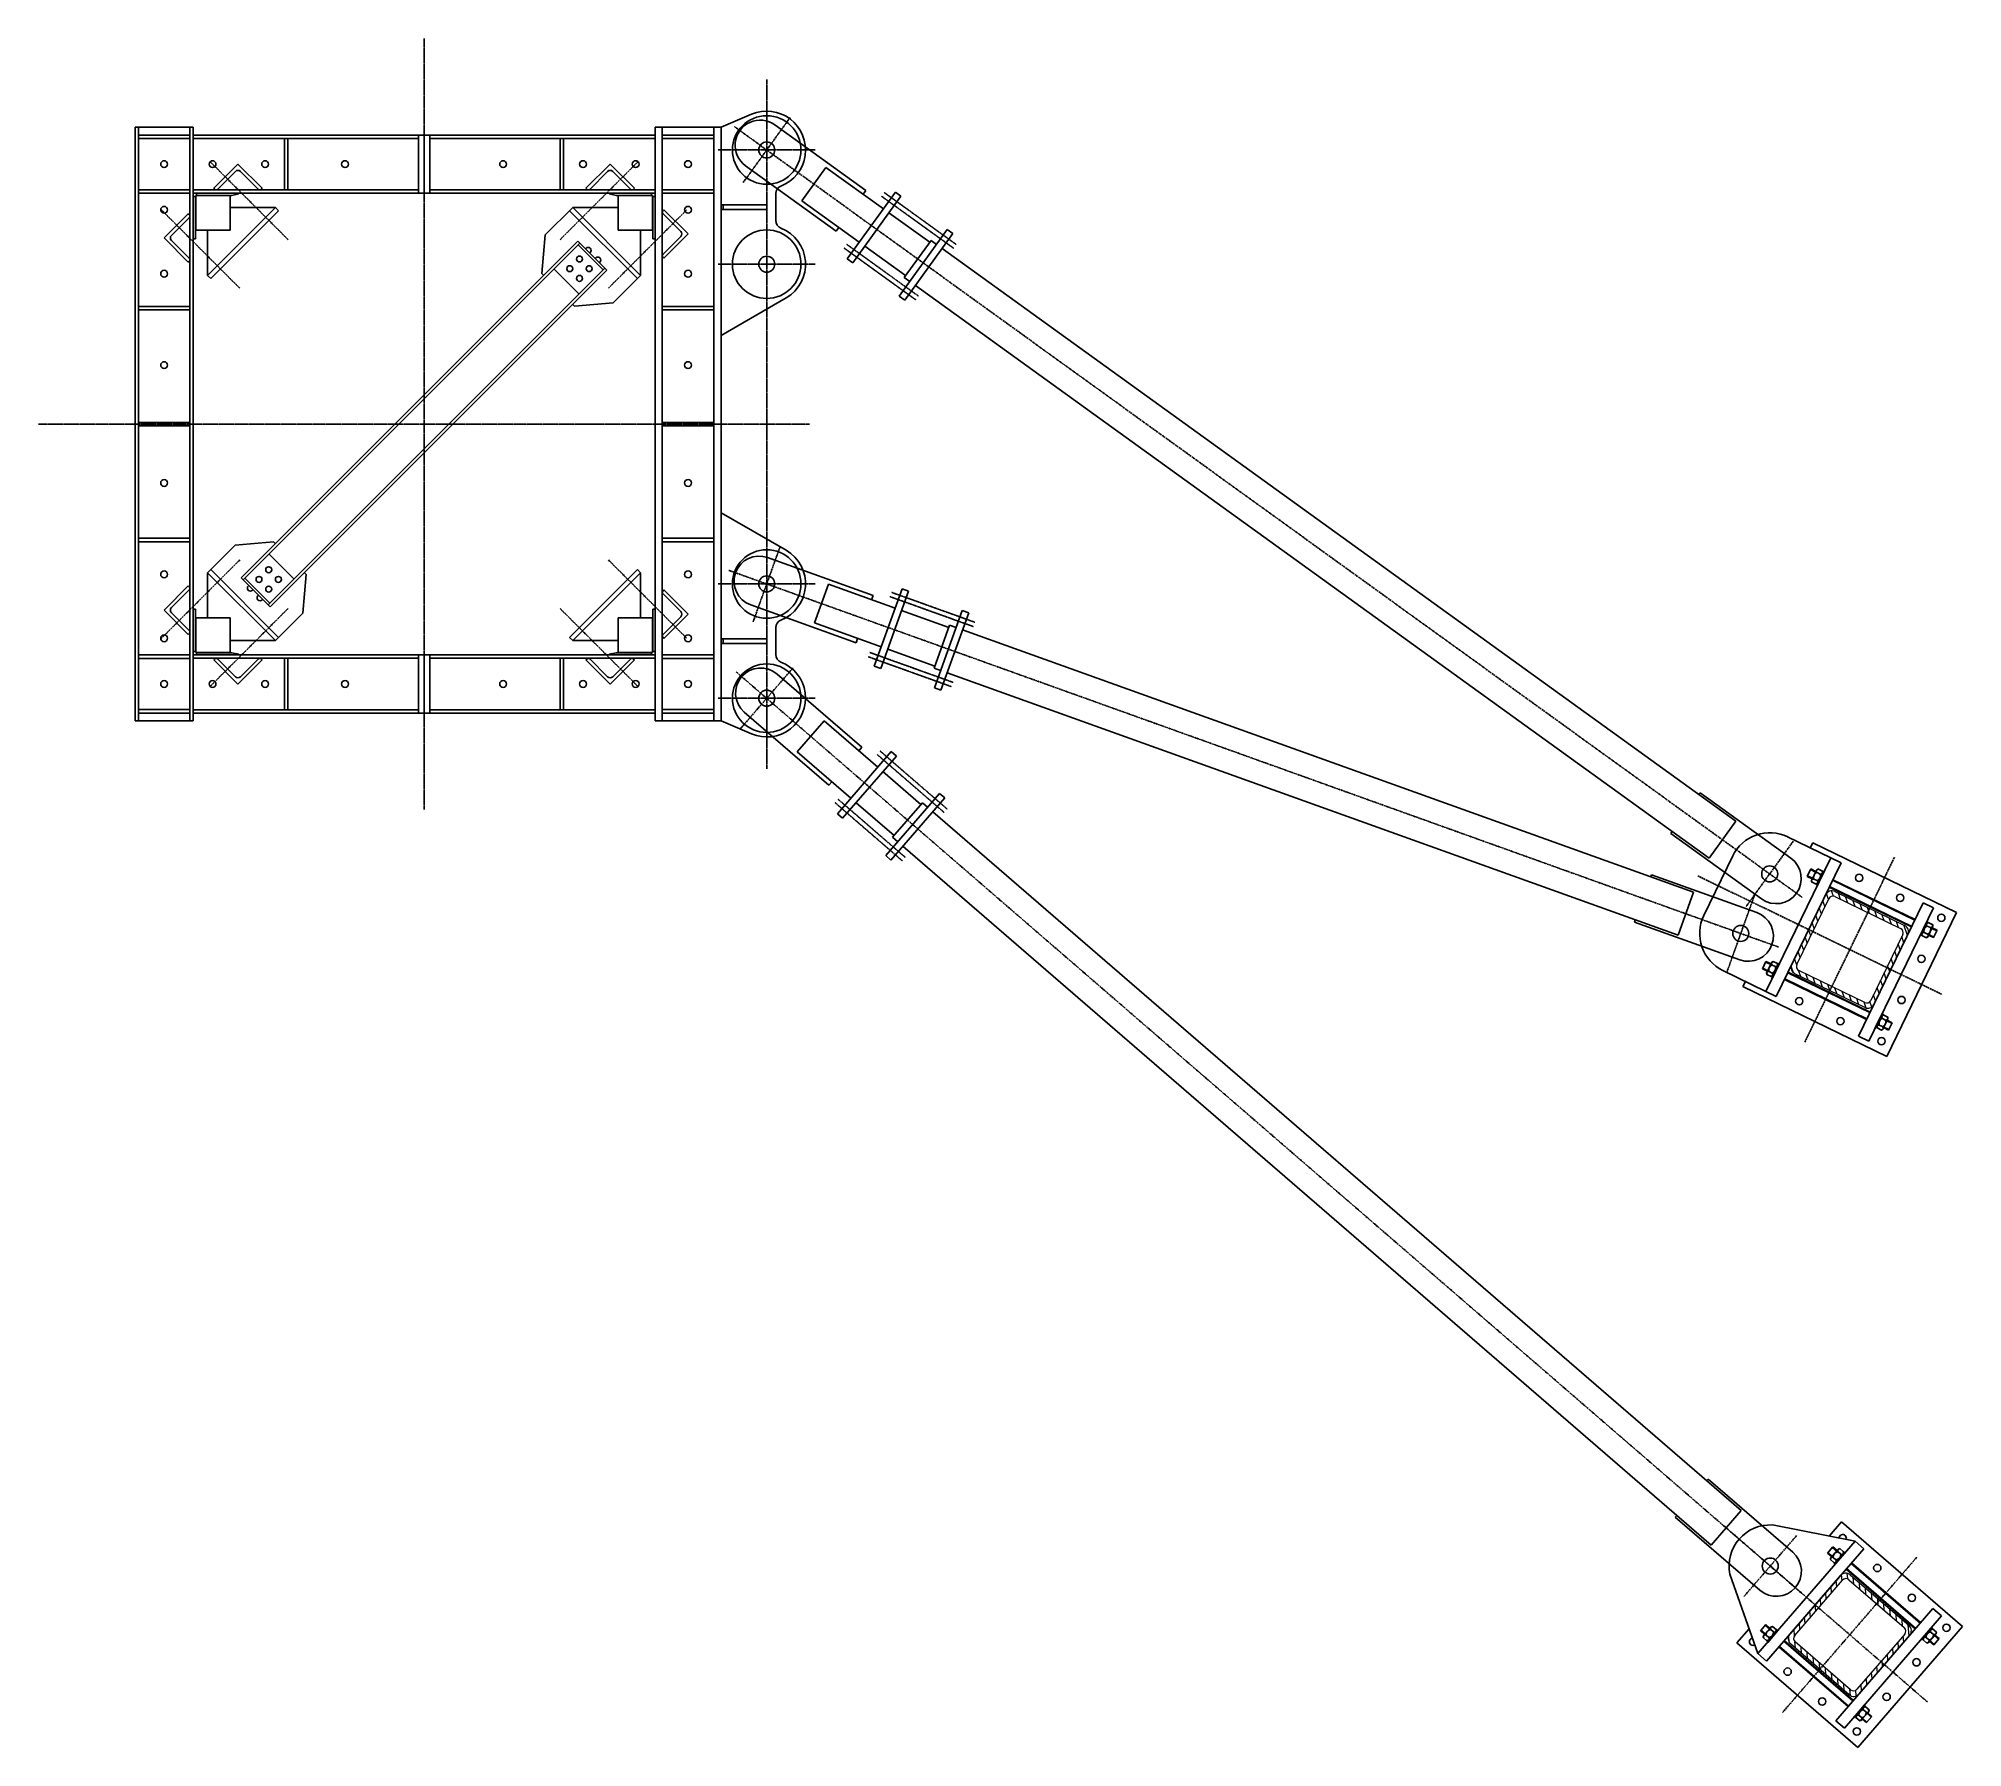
# Model space of a CAD drawing. Extents: x 12665 to 21089, y 10905 to 45844.
# Drawn here: x 12665 to 21089, y 38362 to 45844 of the extents above; entities outside this region: 2.
import ezdxf

# ---------------------------------------------------------------- set-up
doc = ezdxf.new("R2010")
doc.units = 0
doc.header["$LTSCALE"] = 5
doc.header["$MEASUREMENT"] = 0
doc.linetypes.add('CENTER', pattern=[2, 1.25, -0.25, 0.25, -0.25])
doc.layers.get('0').update_dxf_attribs({"lineweight": 0})
doc.layers.add('Centrelines', color=94, linetype='CENTER', lineweight=25)
doc.layers.add('Lines', color=7, linetype='Continuous', lineweight=25)
doc.styles.add('Title Text', font='arialbd.ttf')

# ---------------------------------------------------------------- blocks, each defined once
blk = doc.blocks.new('EA 150x150x15')
for p, q in [((0, 150), (0, 0)), ((7, 150), (0, 150)), ((15, 142), (15, 31)), ((150, 0), (0, 0)), ((142, 15), (31, 15)), ((150, 0), (150, 7))]:
    blk.add_line(p, q)
for centre, major_axis, start_param, end_param in [((7, 142), (0, 8), -1.570796, 0), ((31, 31), (0, -16), 4.712389, 6.283185), ((142, 7), (0, 8), -1.570796, 0)]:
    blk.add_ellipse(centre, major_axis=major_axis, ratio=1, start_param=start_param, end_param=end_param)

msp = doc.modelspace()

# ---------------------------------------------------------------- hatches: boundary and pattern name
h = msp.add_hatch()
h.set_pattern_fill('ANSI31', color=256, scale=200, angle=-115.88255)
h.set_pattern_definition([(289.1174, (20415.175, 41942.796), (23.6212, 8.1876), [])])
edge = h.paths.add_edge_path()
edge.add_ellipse((20673.9, 41628.3), major_axis=(-13.1, -27), ratio=1, start_angle=0, end_angle=90)
edge.add_line((20700.8, 41615.2), (20849.3, 41921.1))
edge.add_ellipse((20822.3, 41934.2), major_axis=(27, -13.1), ratio=1, start_angle=0, end_angle=90)
edge.add_line((20835.4, 41961.2), (20529.5, 42109.6))
edge.add_ellipse((20516.4, 42082.6), major_axis=(-27, 13.1), ratio=1, start_angle=270, end_angle=360)
edge.add_line((20489.4, 42095.7), (20341, 41789.8))
edge.add_ellipse((20368, 41776.8), major_axis=(-27, 13.1), ratio=1, start_angle=0, end_angle=90)
edge.add_line((20354.9, 41749.8), (20660.8, 41601.3))
edge = h.paths.add_edge_path(flags=16)
edge.add_ellipse((20669.2, 41641.7), major_axis=(18, -8.7), ratio=1, start_angle=-90, end_angle=0, ccw=False)
edge.add_line((20660.5, 41623.7), (20372.6, 41763.4))
edge.add_ellipse((20381.3, 41781.4), major_axis=(-8.7, -18), ratio=1, start_angle=-90, end_angle=0, ccw=False)
edge.add_line((20363.3, 41790.1), (20503, 42078))
edge.add_ellipse((20521, 42069.3), major_axis=(-18, 8.7), ratio=1, start_angle=270, end_angle=360, ccw=False)
edge.add_line((20529.7, 42087.3), (20817.6, 41947.6))
edge.add_ellipse((20808.9, 41929.6), major_axis=(8.7, 18), ratio=1, start_angle=-90, end_angle=0, ccw=False)
edge.add_line((20826.9, 41920.9), (20687.2, 41633))
h = msp.add_hatch()
h.set_pattern_fill('ANSI31', color=256, scale=200, angle=-130.84939)
h.set_pattern_definition([(274.1506, (20443.827, 38986.305), (24.9344, 1.8095), [])])
edge = h.paths.add_edge_path()
edge.add_ellipse((20612.5, 38615.7), major_axis=(-19.6, -22.7), ratio=1, start_angle=0, end_angle=90)
edge.add_line((20635.2, 38596.1), (20857.6, 38853.3))
edge.add_ellipse((20834.9, 38872.9), major_axis=(22.7, -19.6), ratio=1, start_angle=0, end_angle=90)
edge.add_line((20854.5, 38895.6), (20597.3, 39118))
edge.add_ellipse((20577.7, 39095.3), major_axis=(-22.7, 19.6), ratio=1, start_angle=270, end_angle=360)
edge.add_line((20555, 39114.9), (20332.6, 38857.7))
edge.add_ellipse((20355.3, 38838.1), major_axis=(-22.7, 19.6), ratio=1, start_angle=0, end_angle=90)
edge.add_line((20335.7, 38815.4), (20592.9, 38593))
edge = h.paths.add_edge_path(flags=16)
edge.add_ellipse((20611.5, 38629.8), major_axis=(15.1, -13.1), ratio=1, start_angle=-90, end_angle=0, ccw=False)
edge.add_line((20598.4, 38614.7), (20356.4, 38824))
edge.add_ellipse((20369.4, 38839.1), major_axis=(-13.1, -15.1), ratio=1, start_angle=-90, end_angle=0, ccw=False)
edge.add_line((20354.3, 38852.2), (20563.6, 39094.3))
edge.add_ellipse((20578.7, 39081.2), major_axis=(-15.1, 13.1), ratio=1, start_angle=270, end_angle=360, ccw=False)
edge.add_line((20591.8, 39096.3), (20833.9, 38887))
edge.add_ellipse((20820.8, 38871.9), major_axis=(13.1, 15.1), ratio=1, start_angle=-90, end_angle=0, ccw=False)
edge.add_line((20835.9, 38858.8), (20626.6, 38616.7))

# ---------------------------------------------------------------- linework, layer by layer
for p, q in [((20341, 41789.8), (20489.4, 42095.7)), ((20363.3, 41790.1), (20503, 42078)), ((20529.5, 42109.6), (20835.4, 41961.2)), ((20529.7, 42087.3), (20817.6, 41947.6)), ((20826.9, 41920.9), (20687.2, 41633)), ((20700.8, 41615.2), (20849.3, 41921.1)), ((20660.8, 41601.3), (20354.9, 41749.8)), ((20660.5, 41623.7), (20372.6, 41763.4)), ((20332.6, 38857.7), (20555, 39114.9)), ((20354.3, 38852.2), (20563.6, 39094.3)), ((20591.8, 39096.3), (20833.9, 38887)), ((20597.3, 39118), (20854.5, 38895.6)), ((20835.9, 38858.8), (20626.6, 38616.7)), ((20635.2, 38596.1), (20857.6, 38853.3)), ((20592.9, 38593), (20335.7, 38815.4)), ((20598.4, 38614.7), (20356.4, 38824))]:
    msp.add_line(p, q)
for centre, major_axis, start_param, end_param in [((20516.4, 42082.6), (-27, 13.1), 4.712389, 6.283185), ((20521, 42069.3), (-18, 8.7), 4.712389, 6.283185), ((20822.3, 41934.2), (27, -13.1), 0, 1.570796), ((20808.9, 41929.6), (8.7, 18), -1.570796, 0), ((20368, 41776.8), (-27, 13.1), 0, 1.570796), ((20381.3, 41781.4), (-8.7, -18), -1.570796, 0), ((20669.2, 41641.7), (18, -8.7), -1.570796, 0), ((20673.9, 41628.3), (-13.1, -27), 0, 1.570796), ((20577.7, 39095.3), (-22.7, 19.6), 4.712389, 6.283185), ((20578.7, 39081.2), (-15.1, 13.1), 4.712389, 6.283185), ((20355.3, 38838.1), (-22.7, 19.6), 0, 1.570796), ((20369.4, 38839.1), (-13.1, -15.1), -1.570796, 0), ((20820.8, 38871.9), (13.1, 15.1), -1.570796, 0), ((20834.9, 38872.9), (22.7, -19.6), 0, 1.570796), ((20612.5, 38615.7), (-19.6, -22.7), 0, 1.570796), ((20611.5, 38629.8), (15.1, -13.1), -1.570796, 0)]:
    msp.add_ellipse(centre, major_axis=major_axis, ratio=1, start_param=start_param, end_param=end_param)
at = {"layer": 'Centrelines'}
for p, q in [((14353.5, 45844.3), (14353.5, 42468)), ((15853.5, 42646.1), (15853.5, 45666.1)), ((15750.4, 45213.3), (15956.6, 45498.9)), ((20387.4, 42083.7), (15710.7, 45459.2)), ((16066, 45356.1), (15641, 45356.1)), ((13758.4, 44963.4), (13416.1, 45305.6)), ((14948.6, 44963.4), (15290.9, 45305.6)), ((13546.2, 44751.2), (13204, 45093.5)), ((15160.7, 44751.2), (15503, 45093.5)), ((16066, 44856.1), (15641, 44856.1)), ((12665.3, 44156.1), (16041.6, 44156.1)), ((13546.2, 43561), (13204, 43218.7)), ((15160.7, 43561), (15503, 43218.7)), ((15794, 43290.3), (15913, 43621.9)), ((20283.8, 41866.3), (15687.7, 43515.6)), ((16066, 43456.1), (15641, 43456.1)), ((13758.4, 43348.9), (13416.1, 43006.6)), ((14948.6, 43348.9), (15290.9, 43006.6)), ((20380.4, 39041.1), (15720.2, 43070.7)), ((15738.3, 42822.2), (15968.7, 43088.7)), ((16066, 42956.1), (15641, 42956.1)), ((20347.6, 42329.6), (20141.5, 42043.9)), ((20398.7, 41450.6), (20791.6, 42260.4)), ((19929.3, 42178.5), (21000, 41659.1)), ((20177.5, 42091.6), (20058.5, 41760)), ((20935.5, 38561.2), (20035.4, 39339.5)), ((20362.4, 39289.6), (20131.9, 39023.1)), ((20300.8, 38515.1), (20889.4, 39195.9))]:
    msp.add_line(p, q, dxfattribs=at)
at = {"layer": 'Centrelines', "ltscale": 0.1}
for p, q in [((16356.6, 45153.3), (16670.6, 44926.7)), ((16368.3, 45169.5), (16682.3, 44942.9)), ((16192.7, 44926.3), (16506.7, 44699.6)), ((16204.4, 44942.5), (16518.5, 44715.8)), ((16393.1, 43400.6), (16757.6, 43269.8)), ((16399.9, 43419.4), (16764.4, 43288.6)), ((16298.5, 43137.1), (16663, 43006.3)), ((16305.3, 43155.9), (16669.8, 43025.1)), ((16336.9, 42709.4), (16629.8, 42456.1)), ((16350, 42724.5), (16642.9, 42471.2)), ((16153.8, 42497.6), (16446.7, 42244.3)), ((16166.8, 42512.7), (16459.8, 42259.4))]:
    msp.add_line(p, q, dxfattribs=at)
at = {"layer": 'Lines'}
for p, q in [((15653.6, 45456.1), (15787.2, 45512.7)), ((13088.4, 45456.1), (13088.4, 42856.1)), ((13088.4, 45456.1), (13342.5, 45456.1)), ((13102.6, 45456.1), (13102.6, 42856.1)), ((13328.3, 45421.2), (13102.6, 45421.2)), ((13328.3, 45406.2), (13102.6, 45406.2)), ((13328.3, 45456.1), (13328.3, 42856.1)), ((13342.5, 45456.1), (13342.5, 42856.1)), ((14353.5, 45421.2), (13342.5, 45421.2)), ((14328.5, 45407), (13342.5, 45407)), ((13742.5, 45181.3), (13742.5, 45407)), ((13757.5, 45181.3), (13757.5, 45407)), ((14328.5, 45167.1), (14328.5, 45421.2)), ((14353.5, 45421.2), (15364.5, 45421.2)), ((14353.5, 45167.1), (14353.5, 45421.2)), ((14353.5, 45167.1), (14353.5, 45421.2)), ((14353.5, 45167.1), (14353.5, 45421.2)), ((14378.5, 45167.1), (14378.5, 45421.2)), ((14378.5, 45407), (15364.5, 45407)), ((14949.5, 45181.3), (14949.5, 45407)), ((14964.5, 45181.3), (14964.5, 45407)), ((15653.6, 45456.1), (15364.5, 45456.1)), ((15364.5, 42856.1), (15364.5, 45456.1)), ((15396.2, 42856.1), (15396.2, 45456.1)), ((15396.2, 45421.2), (15621.9, 45421.2)), ((15396.2, 45406.2), (15621.9, 45406.2)), ((15621.9, 42856.1), (15621.9, 45456.1)), ((15653.6, 42856.1), (15653.6, 45456.1)), ((15889.5, 45465.8), (16286.8, 45179)), ((16158, 45000.6), (15760.7, 45287.4)), ((16112.9, 45279.9), (16007.6, 45133.9)), ((16112.9, 45279.9), (16364.3, 45098.4)), ((13328.3, 45182.1), (13102.6, 45182.1)), ((13328.3, 45167.1), (13102.6, 45167.1)), ((14328.5, 45181.3), (13342.5, 45181.3)), ((14353.5, 45167.1), (13342.5, 45167.1)), ((13352.5, 45152.1), (13342.5, 45152.1)), ((13352.5, 45152.1), (13352.5, 44967.1)), ((13353.5, 45156.1), (13504.5, 45156.1)), ((13353.5, 45156.1), (13353.5, 45005.1)), ((13357.5, 45157.1), (13357.5, 45167.1)), ((13357.5, 45157.1), (13512.5, 45157.1)), ((13504.5, 45005.1), (13504.5, 45156.1)), ((13512.5, 45157.1), (13542.5, 45164.1)), ((13542.5, 45164.1), (13542.5, 45167.1)), ((15364.5, 45167.1), (14353.5, 45167.1)), ((14378.5, 45181.3), (15364.5, 45181.3)), ((15164.5, 45164.1), (15164.5, 45167.1)), ((15194.5, 45157.1), (15164.5, 45164.1)), ((15349.5, 45157.1), (15194.5, 45157.1)), ((15202.5, 45005.1), (15202.5, 45156.1)), ((15202.5, 45156.1), (15353.5, 45156.1)), ((15349.5, 45157.1), (15349.5, 45167.1)), ((15353.5, 45156.1), (15353.5, 45005.1)), ((15353.5, 45156.1), (15353.5, 45005.1)), ((15354.5, 45152.1), (15354.5, 44967.1)), ((15354.5, 45152.1), (15364.5, 45152.1)), ((15396.2, 45182.1), (15621.9, 45182.1)), ((15396.2, 45167.1), (15621.9, 45167.1)), ((15893.5, 45165.3), (15893.5, 45046.9)), ((16206.3, 44879.5), (16417, 45171.4)), ((16230.6, 44861.9), (16441.3, 45153.8)), ((16286.8, 45179), (16275.1, 45162.8)), ((16417, 45171.4), (16441.3, 45153.8)), ((13702.5, 45104.1), (13405.5, 44807.1)), ((13419.6, 44793), (13716.6, 45090)), ((13702.5, 45104.1), (13504.5, 45104.1)), ((13504.5, 45104.1), (13504.5, 45005.1)), ((13702.5, 45104.1), (13716.6, 45090)), ((14884.3, 44983.9), (15004.5, 45104.1)), ((14990.4, 45090), (15287.3, 44793)), ((15301.5, 44807.1), (15004.5, 45104.1)), ((15004.5, 45104.1), (15202.5, 45104.1)), ((15202.5, 45104.1), (15202.5, 45005.1)), ((15853.6, 45116.1), (15653.6, 45116.1)), ((15853.5, 45096.1), (15653.6, 45096.1)), ((15663.5, 45096.1), (15663.6, 45116.1)), ((15853.5, 45096.1), (15853.6, 45116.1)), ((16007.6, 45133.9), (16258.9, 44952.5)), ((16388.6, 45080.9), (16567, 44952.1)), ((13504.5, 45005.1), (13353.5, 45005.1)), ((13405.5, 44807.1), (13405.5, 45005.1)), ((13405.5, 45005.1), (13504.5, 45005.1)), ((14869.4, 44814.9), (14884.3, 44983.9)), ((15202.5, 45005.1), (15353.5, 45005.1)), ((15301.5, 45005.1), (15202.5, 45005.1)), ((15301.5, 44807.1), (15301.5, 45005.1)), ((16169.8, 45016.9), (16158, 45000.6)), ((16433.3, 44715.6), (16644, 45007.5)), ((16457.6, 44698.1), (16668.3, 44990)), ((16644, 45007.5), (16668.3, 44990)), ((13352.5, 44967.1), (13342.5, 44967.1)), ((15026.7, 44956.6), (13553, 43483)), ((15035.5, 44947.7), (13561.9, 43474.1)), ((15026.7, 44956.6), (15153.9, 44829.3)), ((15028.4, 44940.7), (15138, 44831.1)), ((15059.9, 44923.3), (15062.6, 44926.1)), ((15078.3, 44904.9), (15081, 44907.7)), ((15354.5, 44967.1), (15364.5, 44967.1)), ((16283.3, 44934.9), (16461.7, 44806.2)), ((16455.8, 44798.1), (16572.9, 44960.2)), ((16572.9, 44960.2), (16597.2, 44942.7)), ((16621.5, 44925.1), (20096.3, 42417.1)), ((15145.1, 44838.1), (13671.5, 43364.5)), ((15153.9, 44829.3), (13680.3, 43355.7)), ((14869.4, 44814.9), (14877.2, 44807.1)), ((14922.4, 44834.6), (15032, 44725)), ((15102.3, 44880.9), (15104.9, 44883.5)), ((15120.7, 44862.5), (15123.3, 44865.1)), ((16206.3, 44879.5), (16230.6, 44861.9)), ((13405.5, 44807.1), (13419.6, 44793)), ((15301.5, 44807.1), (15181.3, 44686.9)), ((16455.8, 44798.1), (16480.1, 44780.5)), ((16504.5, 44762.9), (19979.3, 42254.9)), ((13328.3, 44671.1), (13102.6, 44671.1)), ((13328.3, 44656.1), (13102.6, 44656.1)), ((15004.5, 44679.8), (15012.3, 44672)), ((15012.3, 44672), (15181.3, 44686.9)), ((15396.2, 44671.1), (15621.9, 44671.1)), ((15396.2, 44656.1), (15621.9, 44656.1)), ((15938.5, 44708.9), (15653.6, 44544.4)), ((16457.6, 44698.1), (16433.3, 44715.6)), ((13328.3, 44163.6), (13102.6, 44163.6)), ((13328.3, 44148.6), (13102.6, 44148.6)), ((15396.2, 44163.6), (15621.9, 44163.6)), ((15396.2, 44148.6), (15621.9, 44148.6)), ((15938.5, 43603.3), (15653.6, 43767.8)), ((13328.3, 43656.1), (13102.6, 43656.1)), ((13328.3, 43641.1), (13102.6, 43641.1)), ((13694.7, 43640.2), (13525.7, 43625.3)), ((13702.5, 43632.4), (13694.7, 43640.2)), ((15396.2, 43656.1), (15621.9, 43656.1)), ((15396.2, 43641.1), (15621.9, 43641.1)), ((13405.5, 43505.1), (13525.7, 43625.3)), ((13675, 43587.2), (13784.6, 43477.6)), ((15857.7, 43571.5), (16318.9, 43406)), ((13405.5, 43505.1), (13702.5, 43208.1)), ((13405.5, 43505.1), (13405.5, 43307.1)), ((13716.6, 43222.3), (13419.6, 43519.2)), ((13553, 43483), (13680.3, 43355.7)), ((13569, 43481.2), (13678.6, 43371.6)), ((13837.6, 43497.3), (13822.7, 43328.3)), ((13837.6, 43497.3), (13829.8, 43505.1)), ((15287.3, 43519.2), (14990.4, 43222.3)), ((15004.5, 43208.1), (15301.5, 43505.1)), ((15301.5, 43505.1), (15287.3, 43519.2)), ((15301.5, 43505.1), (15301.5, 43307.1)), ((13586.3, 43449.7), (13583.7, 43447.1)), ((13604.7, 43431.3), (13602.1, 43428.7)), ((13628.7, 43407.3), (13626, 43404.5)), ((13647.1, 43388.9), (13644.3, 43386.2)), ((16123.9, 43454.7), (16063.1, 43285.3)), ((16123.9, 43454.7), (16415.7, 43350)), ((16318.9, 43406), (16312.1, 43387.1)), ((16324.5, 43095.9), (16446.1, 43434.7)), ((16352.7, 43085.7), (16474.3, 43424.6)), ((16446.1, 43434.7), (16474.3, 43424.6)), ((13352.5, 43345.1), (13342.5, 43345.1)), ((13352.5, 43160.1), (13352.5, 43345.1)), ((13504.5, 43307.1), (13353.5, 43307.1)), ((13353.5, 43307.1), (13353.5, 43156.1)), ((13405.5, 43307.1), (13504.5, 43307.1)), ((13504.5, 43307.1), (13504.5, 43156.1)), ((13504.5, 43208.1), (13504.5, 43307.1)), ((13822.7, 43328.3), (13702.5, 43208.1)), ((15202.5, 43307.1), (15353.5, 43307.1)), ((15202.5, 43307.1), (15202.5, 43156.1)), ((15301.5, 43307.1), (15202.5, 43307.1)), ((15202.5, 43208.1), (15202.5, 43307.1)), ((15353.5, 43307.1), (15353.5, 43156.1)), ((15353.5, 43307.1), (15353.5, 43156.1)), ((15354.5, 43160.1), (15354.5, 43345.1)), ((15354.5, 43345.1), (15364.5, 43345.1)), ((16244.6, 43198.9), (15783.4, 43364.4)), ((16443.9, 43339.9), (16651, 43265.6)), ((16588, 43001.3), (16709.6, 43340.1)), ((16616.3, 42991.2), (16737.9, 43330)), ((16709.6, 43340.1), (16737.9, 43330)), ((15004.5, 43208.1), (14990.4, 43222.3)), ((15853.5, 43216.1), (15653.6, 43216.1)), ((15663.5, 43216.1), (15663.6, 43196.1)), ((15853.5, 43216.1), (15853.6, 43196.1)), ((15893.5, 43146.9), (15893.5, 43265.3)), ((16063.1, 43285.3), (16354.9, 43180.6)), ((16251.4, 43217.7), (16244.6, 43198.9)), ((16586.8, 43086.7), (16654.4, 43275)), ((16654.4, 43275), (16682.6, 43264.8)), ((16710.8, 43254.7), (19911.7, 42106.1)), ((13328.3, 43145.1), (13102.6, 43145.1)), ((13328.3, 43130.1), (13102.6, 43130.1)), ((13352.5, 43160.1), (13342.5, 43160.1)), ((13342.5, 43145.1), (14353.5, 43145.1)), ((14328.5, 43130.9), (13342.5, 43130.9)), ((13353.5, 43156.1), (13504.5, 43156.1)), ((13357.5, 43155.1), (13512.5, 43155.1)), ((13357.5, 43155.1), (13357.5, 43145.1)), ((13702.5, 43208.1), (13504.5, 43208.1)), ((13512.5, 43155.1), (13542.5, 43148.1)), ((13542.5, 43148.1), (13542.5, 43145.1)), ((13742.5, 43130.9), (13742.5, 42905.2)), ((13757.5, 43130.9), (13757.5, 42905.2)), ((14328.5, 43145.1), (14328.5, 42891)), ((14353.5, 43145.1), (15364.5, 43145.1)), ((14353.5, 43145.1), (14353.5, 42891)), ((14353.5, 43145.1), (14353.5, 42891)), ((14353.5, 43145.1), (14353.5, 42891)), ((14378.5, 43145.1), (14378.5, 42891)), ((14378.5, 43130.9), (15364.5, 43130.9)), ((14949.5, 43130.9), (14949.5, 42905.2)), ((14964.5, 43130.9), (14964.5, 42905.2)), ((15004.5, 43208.1), (15202.5, 43208.1)), ((15194.5, 43155.1), (15164.5, 43148.1)), ((15164.5, 43148.1), (15164.5, 43145.1)), ((15349.5, 43155.1), (15194.5, 43155.1)), ((15202.5, 43156.1), (15353.5, 43156.1)), ((15349.5, 43155.1), (15349.5, 43145.1)), ((15354.5, 43160.1), (15364.5, 43160.1)), ((15396.2, 43145.1), (15621.9, 43145.1)), ((15396.2, 43130.1), (15621.9, 43130.1)), ((15853.6, 43196.1), (15653.6, 43196.1)), ((16383.1, 43170.4), (16590.2, 43096.1)), ((15899, 43061.6), (16269.6, 42741.1)), ((16324.5, 43095.9), (16352.7, 43085.7)), ((16586.8, 43086.7), (16615.1, 43076.6)), ((16643.3, 43066.5), (19844.2, 41917.8)), ((16616.3, 42991.2), (16588, 43001.3)), ((13328.3, 42906), (13102.6, 42906)), ((13328.3, 42891), (13102.6, 42891)), ((14328.5, 42905.2), (13342.5, 42905.2)), ((14353.5, 42891), (13342.5, 42891)), ((14353.5, 42891), (15364.5, 42891)), ((14378.5, 42905.2), (15364.5, 42905.2)), ((15396.2, 42906), (15621.9, 42906)), ((15396.2, 42891), (15621.9, 42891)), ((16125.7, 42574.7), (15755.1, 42895.2)), ((13088.4, 42856.1), (13342.5, 42856.1)), ((15653.6, 42856.1), (15364.5, 42856.1)), ((15653.6, 42856.1), (15787.2, 42799.6)), ((16105.2, 42856.8), (15987.5, 42720.6)), ((16105.2, 42856.8), (16339.7, 42654)), ((15987.5, 42720.6), (16222, 42517.9)), ((16163.1, 42449.8), (16398.6, 42722.1)), ((16269.6, 42741.1), (16256.5, 42726)), ((16398.6, 42722.1), (16421.3, 42702.5)), ((16185.8, 42430.2), (16421.3, 42702.5)), ((16362.4, 42634.4), (16528.8, 42490.5)), ((16138.8, 42589.8), (16125.7, 42574.7)), ((16374.9, 42266.6), (16610.4, 42539)), ((16610.4, 42539), (16633.1, 42519.3)), ((19940, 42542.2), (19934.1, 42534.1)), ((19940, 42542.2), (20337.3, 42255.5)), ((16244.7, 42498.2), (16411.1, 42354.3)), ((16397.6, 42247), (16633.1, 42519.3)), ((16404.6, 42346.8), (16535.4, 42498.1)), ((16535.4, 42498.1), (16558.1, 42478.4)), ((16580.8, 42458.8), (20119.7, 39398.8)), ((16163.1, 42449.8), (16185.8, 42430.2)), ((19811.2, 42363.8), (19817.1, 42372)), ((20096.3, 42417.1), (19979.3, 42254.9)), ((16404.6, 42346.8), (16427.3, 42327.2)), ((16450, 42307.5), (19988.9, 39247.5)), ((19811.2, 42363.8), (20208.6, 42077.1)), ((20323.1, 42348.7), (20512.1, 42257)), ((20422.1, 42300.7), (20433, 42323.2)), ((20433, 42323.2), (21062.8, 42017.6)), ((16397.6, 42247), (16374.9, 42266.6)), ((19956, 42004.4), (20082.6, 42265.3)), ((20228.3, 41672.2), (20512.1, 42257)), ((20273.3, 41650.4), (20557, 42235.2)), ((20409.1, 42175.8), (20424.8, 42208.2)), ((20423.5, 42205.5), (20445.5, 42194.8)), ((20424.8, 42208.2), (20446.9, 42197.5)), ((20512.1, 42257), (20557, 42235.2)), ((19726.9, 42183.1), (19723.5, 42173.6)), ((19726.9, 42183.1), (20188.1, 42017.6)), ((20409.1, 42175.8), (20431.1, 42165.1)), ((20410.4, 42178.5), (20432.4, 42167.8)), ((20449.5, 42137.3), (20480.1, 42200.3)), ((20453.1, 42135.6), (20449.5, 42137.3)), ((20483.7, 42198.5), (20453.1, 42135.6)), ((20480.1, 42200.3), (20483.7, 42198.5)), ((20505.5, 42129), (20865.4, 41954.4)), ((20506.8, 42131.7), (20866.7, 41957.1)), ((20519.9, 42158.7), (20879.8, 41984.1)), ((20521.3, 42161.4), (20881.1, 41986.8)), ((19911.7, 42106.1), (19844.2, 41917.8)), ((20633.2, 41475.8), (20916.9, 42060.6)), ((20678.2, 41454), (20961.9, 42038.8)), ((20961.9, 42038.8), (20916.9, 42060.6)), ((19652.5, 41976), (19655.9, 41985.4)), ((19652.5, 41976), (20113.7, 41810.5)), ((21062.8, 42017.6), (20757.2, 41387.8)), ((20933.5, 41980.3), (20903, 41917.3)), ((20906.6, 41915.6), (20937.1, 41978.5)), ((20937.1, 41978.5), (20933.5, 41980.3)), ((20977.6, 41940), (20955.5, 41950.7)), ((20903, 41917.3), (20906.6, 41915.6)), ((20961.9, 41907.6), (20939.8, 41918.3)), ((20963.2, 41910.3), (20941.1, 41921)), ((20976.3, 41937.3), (20954.2, 41948)), ((20961.9, 41907.6), (20977.6, 41940)), ((20228.4, 41803.4), (20212.7, 41771)), ((20227.1, 41800.7), (20249.1, 41790)), ((20228.4, 41803.4), (20250.4, 41792.7)), ((20283.7, 41795.4), (20253.1, 41732.4)), ((20256.7, 41730.7), (20287.3, 41793.7)), ((20287.3, 41793.7), (20283.7, 41795.4)), ((20039.4, 41763.9), (20228.3, 41672.2)), ((20127.4, 41693.4), (20138.3, 41715.9)), ((20212.7, 41771), (20234.7, 41760.3)), ((20214, 41773.7), (20236, 41763)), ((20253.1, 41732.4), (20256.7, 41730.7)), ((20309.1, 41724.2), (20669, 41549.6)), ((20310.4, 41726.9), (20670.3, 41552.3)), ((20323.5, 41753.9), (20683.4, 41579.2)), ((20324.8, 41756.6), (20684.7, 41581.9)), ((20757.2, 41387.8), (20127.4, 41693.4)), ((20228.3, 41672.2), (20273.3, 41650.4)), ((20706.5, 41512.4), (20737.1, 41575.4)), ((20740.7, 41573.7), (20710.1, 41510.7)), ((20737.1, 41575.4), (20740.7, 41573.7)), ((20779.8, 41532.5), (20757.8, 41543.2)), ((20781.1, 41535.2), (20759.1, 41545.8)), ((20781.1, 41535.2), (20765.4, 41502.8)), ((20678.2, 41454), (20633.2, 41475.8)), ((20710.1, 41510.7), (20706.5, 41512.4)), ((20765.4, 41502.8), (20743.4, 41513.5)), ((20766.7, 41505.5), (20744.7, 41516.2)), ((19974.9, 39537.2), (19968.4, 39529.6)), ((19974.9, 39537.2), (20345.6, 39216.7)), ((19831, 39370.8), (19837.6, 39378.3)), ((19831, 39370.8), (20201.7, 39050.3)), ((20119.7, 39398.8), (19988.9, 39247.5)), ((20505.6, 39287.1), (20559.3, 39349.2)), ((20559.3, 39349.2), (21088.8, 38891.3)), ((20193.4, 38773.2), (20618.6, 39264.8)), ((20618.6, 39264.8), (20256.2, 39336.1)), ((20618.6, 39264.8), (20656.4, 39232.1)), ((20231.3, 38740.5), (20656.4, 39232.1)), ((20498.1, 39213), (20521.7, 39240.2)), ((20498.1, 39213), (20516.7, 39197)), ((20500.1, 39215.3), (20518.6, 39199.2)), ((20510.1, 39184.5), (20511.5, 39191)), ((20527, 39170), (20510.1, 39184.5)), ((20511.5, 39191), (20518.1, 39198.6)), ((20518.1, 39198.6), (20538.8, 39222.6)), ((20519.7, 39238), (20538.3, 39221.9)), ((20521.7, 39240.2), (20540.2, 39224.2)), ((20523.1, 39194.3), (20534.8, 39184.2)), ((20527, 39170), (20533.2, 39172.2)), ((20527.3, 39165.3), (20573, 39218.3)), ((20576.1, 39215.7), (20530.3, 39162.7)), ((20567.1, 39211.4), (20533.2, 39172.2)), ((20538.8, 39222.6), (20545.4, 39230.2)), ((20543.8, 39218.2), (20555.5, 39208.1)), ((20551.6, 39232.5), (20545.4, 39230.2)), ((20551.6, 39232.5), (20568.4, 39217.9)), ((20568.4, 39217.9), (20567.1, 39211.4)), ((20573, 39218.3), (20576.1, 39215.7)), ((20602.8, 39170.1), (20905.3, 38908.5)), ((20193.4, 38773.2), (20070.6, 39121.5)), ((20530.3, 39162.7), (20527.3, 39165.3)), ((20579.2, 39142.9), (20881.8, 38881.3)), ((20581.2, 39145.2), (20883.8, 38883.5)), ((20600.8, 39167.8), (20903.4, 38906.2)), ((20533.8, 38478.8), (20959, 38970.5)), ((20571.6, 38446.1), (20996.8, 38937.8)), ((20996.8, 38937.8), (20959, 38970.5)), ((20101.4, 38819.7), (20155.1, 38881.8)), ((20227.4, 38899.8), (20203.8, 38872.6)), ((20203.8, 38872.6), (20222.3, 38856.6)), ((20205.8, 38874.9), (20224.3, 38858.9)), ((20215.8, 38844.1), (20217.2, 38850.6)), ((20215.8, 38844.1), (20232.7, 38829.6)), ((20223.7, 38858.2), (20217.2, 38850.6)), ((20244.5, 38882.2), (20223.7, 38858.2)), ((20225.4, 38897.6), (20243.9, 38881.5)), ((20227.4, 38899.8), (20245.9, 38883.8)), ((20228.8, 38853.9), (20240.4, 38843.8)), ((20278.7, 38877.9), (20232.9, 38825)), ((20235.9, 38822.3), (20281.7, 38875.3)), ((20238.9, 38831.8), (20272.8, 38871)), ((20251.1, 38889.8), (20244.5, 38882.2)), ((20249.5, 38877.8), (20261.2, 38867.7)), ((20257.3, 38892.1), (20251.1, 38889.8)), ((20274.1, 38877.5), (20257.3, 38892.1)), ((20274.1, 38877.5), (20272.8, 38871)), ((20281.7, 38875.3), (20278.7, 38877.9)), ((21088.8, 38891.3), (20630.9, 38361.8)), ((20954.3, 38888.6), (20908.5, 38835.7)), ((20908.5, 38835.7), (20911.5, 38833.1)), ((20911.5, 38833.1), (20957.3, 38886)), ((20916.1, 38833.5), (20917.5, 38840)), ((20916.1, 38833.5), (20933, 38818.9)), ((20951.4, 38879.2), (20917.5, 38840)), ((20940.7, 38833.1), (20929.1, 38843.2)), ((20945.8, 38828.8), (20966.5, 38852.8)), ((20961.5, 38857.1), (20949.8, 38867.2)), ((20957.6, 38881.4), (20951.4, 38879.2)), ((20957.3, 38886), (20954.3, 38888.6)), ((20974.4, 38866.9), (20957.6, 38881.4)), ((20962.9, 38811.1), (20986.4, 38838.4)), ((20984.5, 38836.1), (20965.9, 38852.1)), ((20966.5, 38852.8), (20973.1, 38860.4)), ((20986.4, 38838.4), (20967.9, 38854.4)), ((20974.4, 38866.9), (20973.1, 38860.4)), ((20630.9, 38361.8), (20101.4, 38819.7)), ((20193.4, 38773.2), (20231.3, 38740.5)), ((20232.7, 38829.6), (20238.9, 38831.8)), ((20232.9, 38825), (20235.9, 38822.3)), ((20284.9, 38802.5), (20587.5, 38540.9)), ((20286.8, 38804.8), (20589.4, 38543.1)), ((20306.5, 38827.5), (20609, 38565.8)), ((20308.4, 38829.7), (20611, 38568.1)), ((20933, 38818.9), (20939.2, 38821.2)), ((20939.2, 38821.2), (20945.8, 38828.8)), ((20962.9, 38811.1), (20944.3, 38827.2)), ((20964.8, 38813.4), (20946.3, 38829.4)), ((20614.2, 38495.3), (20659.9, 38548.2)), ((20617.2, 38492.7), (20614.2, 38495.3)), ((20663, 38545.6), (20617.2, 38492.7)), ((20621.8, 38493.1), (20623.1, 38499.6)), ((20623.1, 38499.6), (20657, 38538.8)), ((20646.4, 38492.7), (20634.7, 38502.8)), ((20672.1, 38512.4), (20651.4, 38488.4)), ((20667.1, 38516.7), (20655.5, 38526.8)), ((20663.2, 38541), (20657, 38538.8)), ((20659.9, 38548.2), (20663, 38545.6)), ((20663.2, 38541), (20680.1, 38526.5)), ((20692.1, 38498), (20668.5, 38470.8)), ((20690.1, 38495.7), (20671.6, 38511.7)), ((20678.7, 38520), (20672.1, 38512.4)), ((20692.1, 38498), (20673.6, 38514)), ((20680.1, 38526.5), (20678.7, 38520)), ((20571.6, 38446.1), (20533.8, 38478.8)), ((20638.6, 38478.5), (20621.8, 38493.1)), ((20638.6, 38478.5), (20644.8, 38480.8)), ((20651.4, 38488.4), (20644.8, 38480.8)), ((20668.5, 38470.8), (20650, 38486.8)), ((20670.5, 38473), (20652, 38489))]:
    msp.add_line(p, q, dxfattribs=at)
at = {"layer": 'Lines', "lineweight": 25}
for p, q in [((20445.9, 42195.6), (20450.3, 42204.6)), ((20455.7, 42208.4), (20450.3, 42204.6)), ((20455.7, 42208.4), (20475.7, 42198.7)), ((20427.7, 42158), (20432.1, 42167.1)), ((20428.1, 42151.4), (20427.7, 42158)), ((20448.1, 42141.7), (20428.1, 42151.4)), ((20432.1, 42167.1), (20445.9, 42195.6)), ((20438, 42164.2), (20451.9, 42157.4)), ((20448.1, 42141.7), (20453.5, 42145.5)), ((20451.9, 42192.7), (20465.8, 42185.9)), ((20476.1, 42192.1), (20453.5, 42145.5)), ((20475.7, 42198.7), (20476.1, 42192.1)), ((20933.2, 41970.4), (20910.5, 41923.7)), ((20938.6, 41974.1), (20933.2, 41970.4)), ((20948.6, 41951.7), (20934.7, 41958.4)), ((20958.6, 41964.4), (20938.6, 41974.1)), ((20954.6, 41948.8), (20959, 41957.8)), ((20958.6, 41964.4), (20959, 41957.8)), ((20910.9, 41917.1), (20910.5, 41923.7)), ((20910.9, 41917.1), (20930.9, 41907.4)), ((20934.8, 41923.2), (20920.9, 41929.9)), ((20930.9, 41907.4), (20936.4, 41911.2)), ((20936.4, 41911.2), (20940.8, 41920.3)), ((20940.8, 41920.3), (20954.6, 41948.8)), ((20249.5, 41790.7), (20235.6, 41762.2)), ((20253.9, 41799.8), (20249.5, 41790.7)), ((20259.3, 41803.6), (20253.9, 41799.8)), ((20255.4, 41787.8), (20269.3, 41781.1)), ((20257.1, 41740.6), (20279.7, 41787.2)), ((20279.3, 41793.8), (20259.3, 41803.6)), ((20279.3, 41793.8), (20279.7, 41787.2)), ((20235.6, 41762.2), (20231.2, 41753.2)), ((20231.6, 41746.6), (20231.2, 41753.2)), ((20231.6, 41746.6), (20251.6, 41736.8)), ((20241.6, 41759.3), (20255.5, 41752.6)), ((20251.6, 41736.8), (20257.1, 41740.6)), ((20714.1, 41518.9), (20736.7, 41565.5)), ((20742.1, 41569.3), (20736.7, 41565.5)), ((20752.2, 41546.8), (20738.3, 41553.5)), ((20742.1, 41569.3), (20762.2, 41559.6)), ((20758.1, 41543.9), (20744.3, 41515.4)), ((20762.5, 41553), (20758.1, 41543.9)), ((20762.2, 41559.6), (20762.5, 41553)), ((20714.5, 41512.3), (20714.1, 41518.9)), ((20734.5, 41502.6), (20714.5, 41512.3)), ((20738.4, 41518.3), (20724.5, 41525)), ((20734.5, 41502.6), (20739.9, 41506.3)), ((20744.3, 41515.4), (20739.9, 41506.3))]:
    msp.add_line(p, q, dxfattribs=at)
at = {"layer": 'Lines'}
for centre, radius in [((15853.5, 45356.1), 150), ((15853.5, 45356.1), 35), ((15853.5, 45356.1), 35), ((13215.4, 45294.2), 15), ((13427.5, 45294.2), 15), ((13657.5, 45294.2), 15), ((14007.5, 45294.2), 15), ((14699.5, 45294.2), 15), ((15049.5, 45294.2), 15), ((15279.5, 45294.2), 15), ((15509, 45294.2), 15), ((13215.4, 45094.2), 15), ((15509, 45094.2), 15), ((15853.5, 44856.1), 150), ((13215.4, 44814.2), 15), ((14991.3, 44836.4), 13), ((15033.7, 44878.8), 13), ((15076.1, 44836.4), 13), ((15509, 44814.2), 15), ((15853.5, 44856.1), 35), ((15033.7, 44793.9), 13), ((13215.4, 44414.2), 15), ((15509, 44414.2), 15), ((13215.4, 43898.1), 15), ((15509, 43898.1), 15), ((15853.5, 43456.1), 150), ((13215.4, 43498.1), 15), ((13630.8, 43475.9), 13), ((13673.3, 43518.3), 13), ((13715.7, 43475.9), 13), ((15509, 43498.1), 15), ((15853.5, 43456.1), 35), ((15853.5, 43456.1), 35), ((13673.3, 43433.5), 13), ((13215.4, 43218.1), 15), ((15509, 43218.1), 15), ((15853.5, 42956.1), 150), ((13215.4, 43018.1), 15), ((13427.5, 43018.1), 15), ((13657.5, 43018.1), 15), ((14007.5, 43018.1), 15), ((14699.5, 43018.1), 15), ((15049.5, 43018.1), 15), ((15279.5, 43018.1), 15), ((15509, 43018.1), 15), ((15853.5, 42956.1), 35), ((15853.5, 42955.5), 35), ((20244.6, 42186.7), 35), ((20244.6, 42186.7), 35), ((20636.1, 42169.1), 16), ((20816, 42081.7), 16), ((20118, 41925.8), 35), ((20118, 41925.8), 35), ((20996, 41994.4), 16), ((20908.7, 41814.5), 16), ((20374.2, 41629.2), 16), ((20821.4, 41634.6), 16), ((20554.1, 41541.9), 16), ((20734.1, 41454.6), 16), ((20247.2, 39156.4), 35), ((20247.2, 39156.4), 35), ((20715.7, 39147.8), 16), ((20867, 39017), 16), ((21018.3, 38886.2), 16), ((20887.4, 38734.9), 16), ((20323.2, 38694), 16), ((20756.6, 38583.6), 16), ((20474.5, 38563.2), 16), ((20625.8, 38432.3), 16)]:
    msp.add_circle(centre, radius, dxfattribs=at)
for centre, radius, start, end in [((15853.5, 45356.1), 170, 291.46013, 112.93772), ((15825.1, 45376.6), 110, 54.17912, 234.17912), ((15928.5, 45165.3), 35, 111.46013, 180), ((15928.5, 45046.9), 35, 180, 248.53987), ((15853.5, 44856.1), 170, 300, 68.53987), ((15071.7, 44916.7), 13, 315, 135), ((15114.1, 44874.3), 13, 315, 135), ((15820.5, 43467.9), 110, 70.25979, 250.25979), ((15853.5, 43456.1), 170, 291.46013, 60), ((13592.9, 43437.9), 13, 135, 315), ((13635.3, 43395.5), 13, 135, 315), ((15928.5, 43265.3), 35, 111.46013, 180), ((15928.5, 43146.9), 35, 180, 248.53987), ((15827, 42978.4), 110, 49.15061, 229.15061), ((15853.5, 42956.1), 170, 247.06228, 68.53987), ((20244.6, 42186.7), 180, 64.07632, 154.11745), ((20272.9, 42166.3), 110, 234.17912, 54.17912), ((20118, 41925.8), 180, 154.11744, 244.11745), ((20150.9, 41914), 110, 250.25979, 70.25979), ((20247.2, 39156.4), 180, 87.11767, 191.18355), ((20564.4, 39278.6), 16, 337.78401, 179.95735), ((20273.6, 39133.5), 110, 229.15061, 49.15061), ((20172, 38824.8), 16, 98.34387, 300.51721)]:
    msp.add_arc(centre, radius, start, end, dxfattribs=at)
at = {"layer": 'Lines', "lineweight": 25}
for centre, major_axis, start_param, end_param in [((20456.3, 42199.3), (3.49, 7.2), 0.14289, 2.998703), ((20435.6, 42156.6), (3.49, 7.2), 0.14289, 2.998703), ((20457.8, 42172.2), (9.5, 19.5), 0.753183, 2.388409), ((20447.5, 42150.8), (3.49, 7.2), -2.998703, -0.14289), ((20446, 42177.9), (9.5, 19.5), -2.388409, -0.753183), ((20468.2, 42193.5), (3.49, 7.2), -2.998703, -0.14289), ((20744.3, 41533), (-9.5, -19.5), -2.388409, -0.753183), ((20742.7, 41560.2), (-3.49, -7.2), -2.998703, -0.14289), ((20732.4, 41538.8), (-9.5, -19.5), 0.753183, 2.388409), ((20754.7, 41554.4), (-3.49, -7.2), 0.14289, 2.998703), ((20722, 41517.4), (-3.49, -7.2), -2.998703, -0.14289), ((20733.9, 41511.6), (-3.49, -7.2), 0.14289, 2.998703)]:
    msp.add_ellipse(centre, major_axis=major_axis, ratio=0.964877, start_param=start_param, end_param=end_param, dxfattribs=at)
at = {"layer": 'Lines', "lineweight": 25, "extrusion": (0, 0, -1)}
for centre, major_axis, start_param, end_param in [((20940.7, 41937.9), (9.5, 19.5), -2.388409, -0.753183), ((20939.2, 41965.1), (3.49, 7.2), -2.998703, -0.14289), ((20928.8, 41943.7), (9.5, 19.5), 0.753183, 2.388409), ((20951.1, 41959.3), (3.49, 7.2), 0.14289, 2.998703), ((20918.4, 41922.3), (3.49, 7.2), -2.998703, -0.14289), ((20930.3, 41916.5), (3.49, 7.2), 0.14289, 2.998703), ((20261.4, 41767.3), (-9.5, -19.5), 0.753183, 2.388409), ((20259.9, 41794.5), (-3.49, -7.2), 0.14289, 2.998703), ((20249.5, 41773.1), (-9.5, -19.5), -2.388409, -0.753183), ((20271.8, 41788.7), (-3.49, -7.2), -2.998703, -0.14289), ((20239.1, 41751.7), (-3.49, -7.2), 0.14289, 2.998703), ((20251.1, 41745.9), (-3.49, -7.2), -2.998703, -0.14289)]:
    msp.add_ellipse(centre, major_axis=major_axis, ratio=0.964877, start_param=start_param, end_param=end_param, dxfattribs=at)
at = {"layer": 'Lines'}
for centre, major_axis, start_param, end_param in [((20518.7, 39187.6), (5.23, 6.05), 0.14289, 2.998703), ((20544.3, 39196.9), (14.2, 16.4), 0.753183, 2.388409), ((20528.8, 39178.9), (5.23, 6.05), -2.998703, -0.14289), ((20534.3, 39205.5), (14.2, 16.4), -2.388409, -0.753183), ((20549.8, 39223.5), (5.23, 6.05), 0.14289, 2.998703), ((20559.8, 39214.8), (5.23, 6.05), -2.998703, -0.14289), ((20630.4, 38496.1), (-5.23, -6.05), -2.998703, -0.14289), ((20655.9, 38505.5), (-14.2, -16.4), -2.388409, -0.753183), ((20645.9, 38514.1), (-14.2, -16.4), 0.753183, 2.388409), ((20661.5, 38532.1), (-5.23, -6.05), -2.998703, -0.14289), ((20671.5, 38523.4), (-5.23, -6.05), 0.14289, 2.998703), ((20640.4, 38487.5), (-5.23, -6.05), 0.14289, 2.998703)]:
    msp.add_ellipse(centre, major_axis=major_axis, ratio=0.964877, start_param=start_param, end_param=end_param, dxfattribs=at)
at = {"layer": 'Lines', "extrusion": (0, 0, -1)}
for centre, major_axis, start_param, end_param in [((20224.4, 38847.2), (-5.23, -6.05), 0.14289, 2.998703), ((20250, 38856.5), (-14.2, -16.4), 0.753183, 2.388409), ((20234.4, 38838.5), (-5.23, -6.05), -2.998703, -0.14289), ((20240, 38865.1), (-14.2, -16.4), -2.388409, -0.753183), ((20255.5, 38883.1), (-5.23, -6.05), 0.14289, 2.998703), ((20265.5, 38874.5), (-5.23, -6.05), -2.998703, -0.14289), ((20924.7, 38836.5), (5.23, 6.05), -2.998703, -0.14289), ((20950.3, 38845.8), (14.2, 16.4), -2.388409, -0.753183), ((20934.7, 38827.9), (5.23, 6.05), 0.14289, 2.998703), ((20940.3, 38854.5), (14.2, 16.4), 0.753183, 2.388409), ((20955.8, 38872.5), (5.23, 6.05), -2.998703, -0.14289), ((20965.8, 38863.8), (5.23, 6.05), 0.14289, 2.998703)]:
    msp.add_ellipse(centre, major_axis=major_axis, ratio=0.964877, start_param=start_param, end_param=end_param, dxfattribs=at)

# ---------------------------------------------------------------- block references
at = {"layer": 'Lines'}
for p, rotation in [((13538.6, 45294.7), 225), ((15509.5, 44988.5), 135), ((13214.9, 43341.3), 315), ((15168.3, 43017.6), 44.99999999999999)]:
    msp.add_blockref('EA 150x150x15', p, dxfattribs=dict(at, rotation=rotation))
at = {"layer": 'Lines', "xscale": -1}
for p, rotation in [((15168.3, 45294.7), 134.9999999999999), ((13214.9, 44971), 224.9999999999999), ((15509.5, 43323.8), 44.99999999999992), ((13538.6, 43017.6), 315)]:
    msp.add_blockref('EA 150x150x15', p, dxfattribs=dict(at, rotation=rotation))

# ---------------------------------------------------------------- texts
at = {"layer": 'Lines', "insert": (16348.3, 11559.1), "char_height": 654.3, "attachment_point": 5, "style": 'Title Text', "bg_fill": 3, "box_fill_scale": 1.5, "bg_fill_color": 256, "bg_fill_transparency": 0}
msp.add_mtext_dynamic_manual_height_columns('9', width=5, gutter_width=12.5, heights=[0], dxfattribs=at)

# ---------------------------------------------------------------- next in the draw order: linework, layer by layer
at = {"layer": 'Lines'}
msp.add_circle((16348.3, 11559.1), 654.3, dxfattribs=at)

doc.saveas('drawing.dxf')
